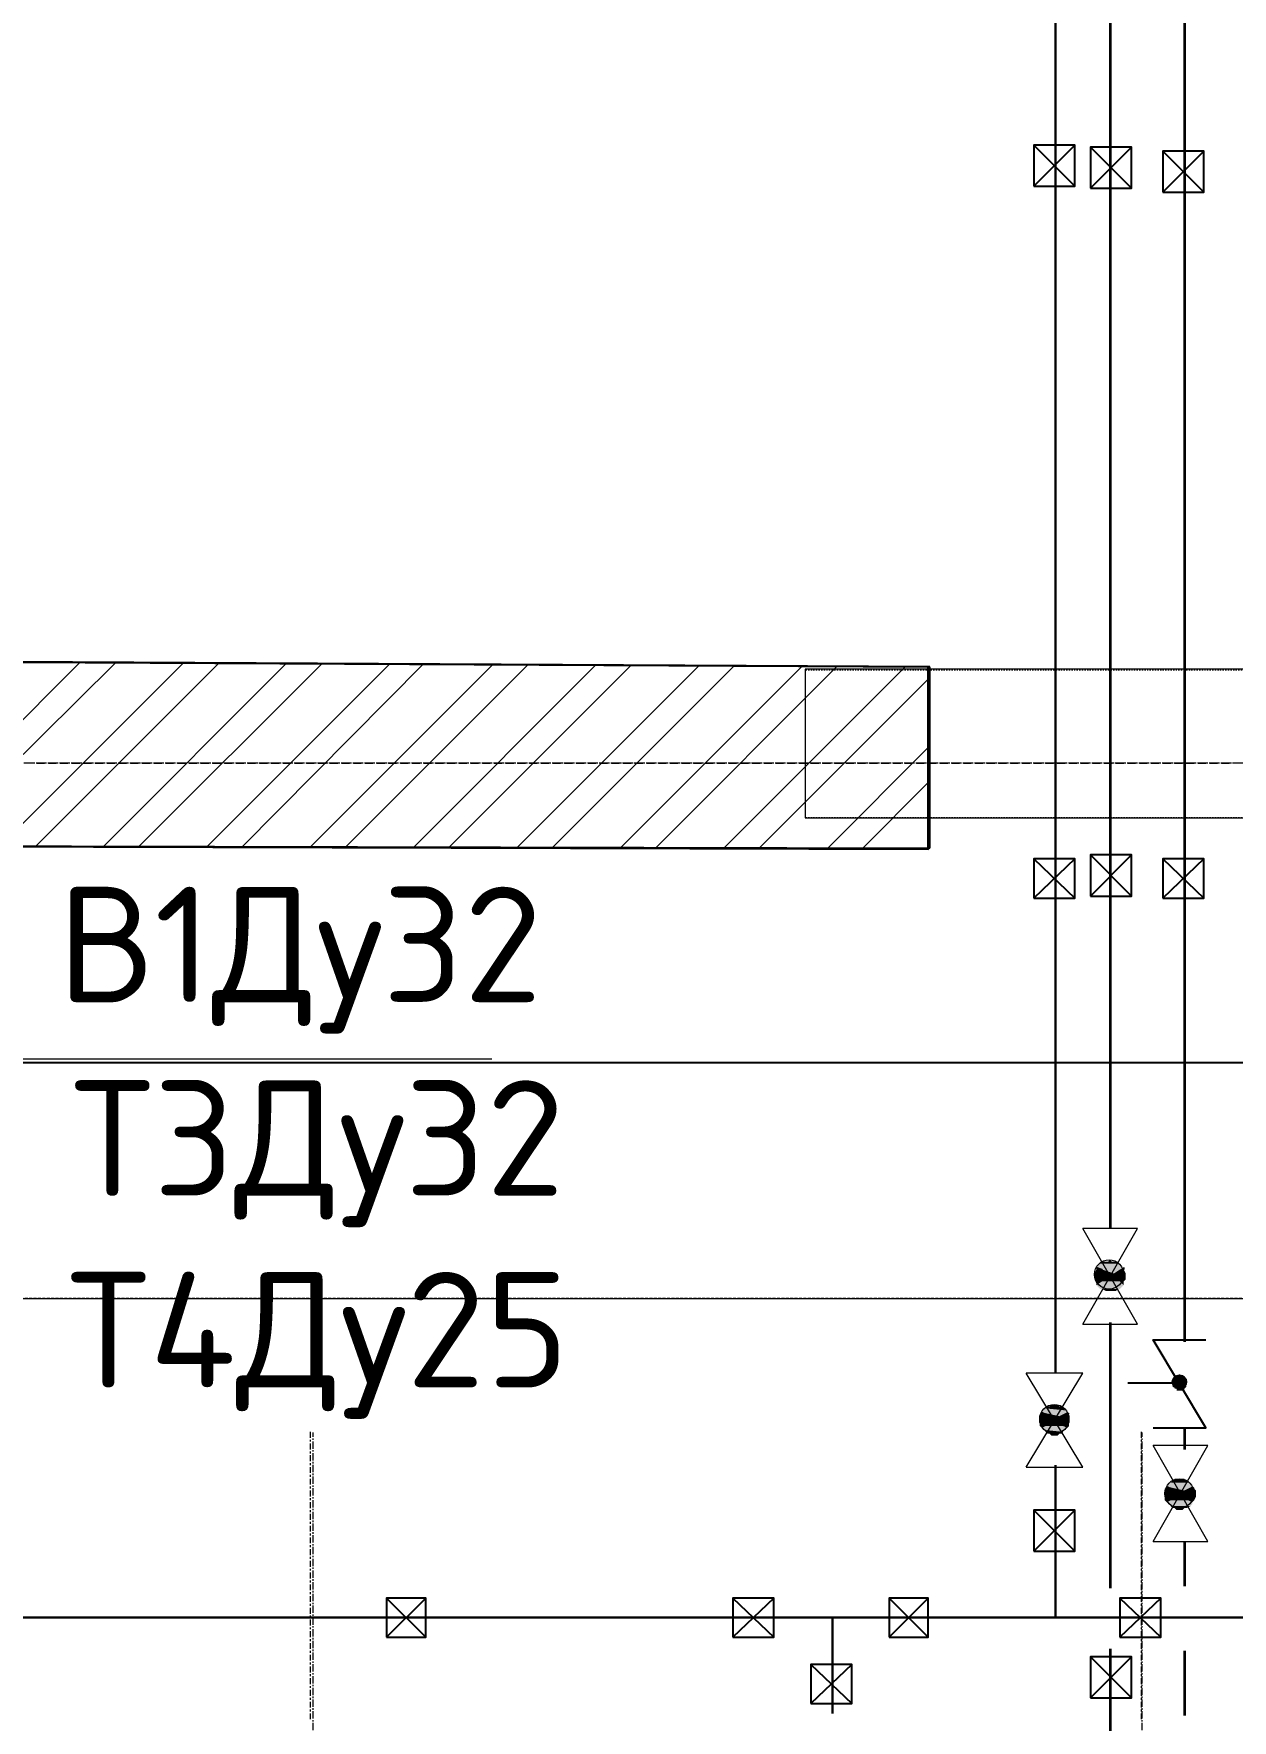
# Model space of a CAD drawing. Header units: millimetres. Extents: x -10178924 to 11692288, y -947381 to 58396.
# Drawn here: x 763759 to 766354, y -821513 to -817862 of the extents above; entities that cross this region are included whole.
import ezdxf

# ---------------------------------------------------------------- set-up
doc = ezdxf.new("R2010")
doc.units = ezdxf.units.MM
for name, pattern in [('короткая штриховая', [282.222222, 141.111111, -141.111111]), ('невидимая', [9.525, 6.35, -3.175]), ('осевая', [50.8, 31.75, -6.35, 6.35, -6.35])]:
    doc.linetypes.add(name, pattern=pattern)
for name, color, linetype, lineweight in [('PDF _0', 7, 'Continuous', 9), ('PDF _Разрезы', 7, 'Continuous', 9), ('PDF _Текст', 7, 'Continuous', 5), ('Балки.1', 7, 'Continuous', 9), ('Контур пол Подвал', 7, 'Continuous', 9), ('Размеры осевые', 153, 'Continuous', 9), ('ШТРИХОВКА', 252, 'Continuous', 15)]:
    doc.layers.add(name, color=color, linetype=linetype, lineweight=lineweight)
for name, color, linetype in [('PDF _PDF _Разрезы', 7, 'Continuous'), ('PDF _Балки.1', 7, 'Continuous'), ('PDF _В1_Арматура', 7, 'Continuous'), ('PDF _ВК_В1', 5, 'Continuous'), ('PDF _ВК_Выноски', 7, 'Continuous'), ('PDF _ВК_Т3', 1, 'Continuous'), ('PDF _ВК_Т4', 6, 'Continuous'), ('PDF _Стены внутр.1', 7, 'Continuous'), ('Стены внутр.1', 7, 'Continuous')]:
    doc.layers.add(name, color=color, linetype=linetype)
for name, color, linetype, true_color in [('PDF _Контур пол Подвал', 7, 'Continuous', 0xcd6928), ('PDF _Размеры осевые', 7, 'Continuous', 0x5d6970), ('PDF _штриховка', 7, 'Continuous', 0x95834a)]:
    doc.layers.add(name, color=color, linetype=linetype, true_color=true_color)
doc.styles.add('PDF ISOCPEUR', font='isocpeur.ttf')

# ---------------------------------------------------------------- blocks, each defined once
blk = doc.blocks.new('A$C5282721b')
at = {"layer": 'ШТРИХОВКА', "ltscale": 100, "true_color": 0x000000, "transparency": 33554687}
h = blk.add_hatch(dxfattribs=at)
h.set_pattern_fill('ANSI31', color=18, scale=50)
h.set_pattern_definition([(45, (-79853.19, 25128.16), (-112.2532, 112.2532), [])])
h.paths.add_polyline_path([(5440.998, -31868.119), (-7386.275, -31868.119), (-7386.275, -48296.478), (61378.75, -48296.478), (61378.75, -31842.839), (41035.118, -31842.839), (41035.118, -31656.036), (40796.248, -31656.036), (40796.248, -31842.839), (40629.962, -31842.839), (40629.962, -31942.839), (40605.14, -34348.621), (40629.93, -32405.355), (39128.581, -32429.908), (40629.962, -32402.839), (40629.675, -32155.326), (39132.149, -32179.816), (39135.64, -31968.17), (38886.085, -31968.17), (38879.867, -32433.975), (40623.548, -32405.459), (40553.111, -38427.181), (40243.01, -38425.516), (40241.748, -38827.97), (43340.219, -38835.027), (43340.219, -38442.147), (40953.116, -38429.329), (41029.994, -32402.839), (54378.974, -32402.839), (54378.974, -35923.465), (54778.974, -35923.465), (54778.974, -32402.839), (60818.75, -32402.839), (60818.75, -41309.464), (60472.291, -41309.464), (60472.291, -41709.464), (60818.75, -41709.464), (60818.75, -47736.478), (44025.201, -47736.478), (44013.125, -46167.929), (43613.137, -46171.008), (43625.189, -47736.478), (27189.462, -47736.478), (27189.462, -44565.139), (26789.462, -44565.139), (26789.462, -47736.478), (10401.743, -47736.478), (10394.408, -46134.647), (9994.404, -46134.678), (10001.739, -47736.478), (-6826.275, -47736.478), (-6826.275, -41729.869), (-6530.734, -41731.097), (-6529.072, -41331.1), (-6826.275, -41329.865), (-6826.275, -32428.119), (-762.705, -32428.119), (-770.891, -36004.088), (-370.903, -36005.35), (-362.703, -32428.119), (5640.998, -32428.119), (5640.998, -31868.119)])
h.paths.add_polyline_path([(3584.804, -41373.023), (3584.804, -41773.13), (9973.974, -41799.679), (9987.536, -44634.678), (10387.54, -44634.678), (10372.735, -41401.332)], flags=17)
h.paths.add_polyline_path([(2513.142, -41768.578), (2514.803, -41368.779), (-383.184, -41356.638), (-371.114, -37407.013), (-774.123, -37406.088), (-783.181, -41354.976), (-5508.242, -41335.314), (-5509.901, -41734.604)], flags=17)
at = {"layer": 'PDF _Разрезы', "color": 18, "lineweight": 9, "true_color": 0x000000, "transparency": 33554687}
blk.add_lwpolyline([(-11856.305, -39299.259), (62616.964, -39299.259)], dxfattribs=at)
at = {"layer": 'Балки.1', "color": 18, "linetype": 'короткая штриховая', "ltscale": 0.02, "true_color": 0x000000, "transparency": 33554687}
for p, q in [((43071.13, -38448.432), (54538.231, -38448.432)), ((43071.13, -38768.432), (43071.13, -38448.432)), ((43071.13, -38768.432), (54538.231, -38768.432))]:
    blk.add_line(p, q, dxfattribs=at)
at = {"layer": 'Контур пол Подвал', "color": 18, "linetype": 'невидимая', "true_color": 0x000000, "transparency": 33554687}
blk.add_line((53178.974, -39809.464), (40553.725, -39809.464), dxfattribs=at)
at = {"layer": 'Размеры осевые', "color": 251, "linetype": 'осевая', "ltscale": 0.5, "transparency": 33554687}
for p, q in [((-9750, -38650), (62308.109, -38650)), ((-9718.727, -38650), (61848.609, -38650)), ((-9718.727, -38650), (61848.609, -38650)), ((42005.07, -52200), (42005.07, -40100)), ((43800, -52200), (43800, -40100))]:
    blk.add_line(p, q, dxfattribs=at)
at = {"layer": 'Стены внутр.1', "color": 18, "linetype": 'Continuous', "true_color": 0x000000, "transparency": 33554687, "flags": 128}
for points in [[(43340.219, -38442.147), (40953.116, -38429.329)], [(43340.219, -38835.027), (43340.219, -38442.147)], [(40241.748, -38827.97), (43340.219, -38835.027)]]:
    blk.add_lwpolyline(points, dxfattribs=at)

msp = doc.modelspace()

# ---------------------------------------------------------------- linework, layer by layer
at = {"layer": 'PDF _0', "lineweight": 25}
for points in [[(765924.1, -818192.2), (766013, -818192.2), (766013, -818103.3), (765924.1, -818103.3)], [(766046.9, -818196.4), (766135.8, -818196.4), (766135.8, -818107.5), (766046.9, -818107.5)], [(766203.5, -818204.9), (766292.4, -818204.9), (766292.4, -818116), (766203.5, -818116)], [(765924.1, -819733.2), (766013, -819733.2), (766013, -819648.5), (765924.1, -819648.5)], [(766046.9, -819728.9), (766135.8, -819728.9), (766135.8, -819640), (766046.9, -819640)], [(766203.5, -819733.2), (766292.4, -819733.2), (766292.4, -819648.5), (766203.5, -819648.5)], [(765924.1, -821147.1), (766013, -821147.1), (766013, -821058.2), (765924.1, -821058.2)], [(764522.9, -821333.4), (764607.5, -821333.4), (764607.5, -821248.7), (764522.9, -821248.7)], [(765272.2, -821333.4), (765361.1, -821333.4), (765361.1, -821248.7), (765272.2, -821248.7)], [(765610.8, -821333.4), (765695.5, -821333.4), (765695.5, -821248.7), (765610.8, -821248.7)], [(766110.4, -821333.4), (766199.3, -821333.4), (766199.3, -821248.7), (766110.4, -821248.7)], [(766046.9, -821464.6), (766135.8, -821464.6), (766135.8, -821375.7), (766046.9, -821375.7)], [(765441.5, -821477.3), (765530.4, -821477.3), (765530.4, -821392.6), (765441.5, -821392.6)]]:
    msp.add_lwpolyline(points, close=True, dxfattribs=at)
for points in [[(765924.1, -818103.3), (766013, -818192.2)], [(766013, -818103.3), (765924.1, -818192.2)], [(766046.9, -818107.5), (766135.8, -818196.4)], [(766135.8, -818107.5), (766046.9, -818196.4)], [(766203.5, -818116), (766292.4, -818204.9)], [(766292.4, -818116), (766203.5, -818204.9)], [(765924.1, -819648.5), (766013, -819733.2)], [(766013, -819648.5), (765924.1, -819733.2)], [(766046.9, -819640), (766135.8, -819728.9)], [(766135.8, -819640), (766046.9, -819728.9)], [(766203.5, -819648.5), (766292.4, -819733.2)], [(766292.4, -819648.5), (766203.5, -819733.2)], [(765924.1, -821058.2), (766013, -821147.1)], [(766013, -821058.2), (765924.1, -821147.1)], [(764522.9, -821248.7), (764607.5, -821333.4)], [(764607.5, -821248.7), (764522.9, -821333.4)], [(765272.2, -821248.7), (765361.1, -821333.4)], [(765361.1, -821248.7), (765272.2, -821333.4)], [(765610.8, -821248.7), (765695.5, -821333.4)], [(765695.5, -821248.7), (765610.8, -821333.4)], [(766110.4, -821248.7), (766199.3, -821333.4)], [(766199.3, -821248.7), (766110.4, -821333.4)], [(766046.9, -821375.7), (766135.8, -821464.6)], [(766135.8, -821375.7), (766046.9, -821464.6)], [(765441.5, -821392.6), (765530.4, -821477.3)], [(765530.4, -821392.6), (765441.5, -821477.3)]]:
    msp.add_lwpolyline(points, dxfattribs=at)
at = {"layer": 'PDF _PDF _Разрезы', "lineweight": 9}
msp.add_lwpolyline([(710500.9, -820088.8), (784971.2, -820088.8)], dxfattribs=at)
at = {"layer": 'PDF _Балки.1', "lineweight": 9}
msp.add_lwpolyline([(765428.8, -819237.9), (765428.8, -819559.6), (776892.3, -819559.6), (776892.3, -819237.9)], close=True, dxfattribs=at)
at = {"layer": 'PDF _В1_Арматура', "lineweight": 0}
for points in [[(766029.9, -820656), (766148.5, -820448.6), (766029.9, -820448.6)], [(766029.9, -820656), (766148.5, -820656), (766029.9, -820448.6)], [(766072.3, -820537.5), (766059.6, -820533.3), (766072.3, -820537.5)], [(766118.8, -820537.5), (766118.8, -820533.3), (766118.8, -820537.5)], [(766097.7, -820558.7), (766089.2, -820550.2), (766097.7, -820558.7)], [(765907.2, -820965.1), (766029.9, -820761.9), (765907.2, -820761.9)], [(765907.2, -820965.1), (766029.9, -820965.1), (765907.2, -820761.9)], [(766250.1, -820770.3), (766233.1, -820770.3), (766250.1, -820770.3)], [(766254.3, -820783), (766245.8, -820783), (766254.3, -820783)], [(765949.5, -820850.8), (765941, -820846.5), (765949.5, -820850.8)], [(765979.1, -820871.9), (765970.7, -820863.5), (765979.1, -820871.9)], [(766000.3, -820850.8), (765996.1, -820846.5), (766000.3, -820850.8)], [(766182.3, -821125.9), (766300.9, -820918.5), (766182.3, -820918.5)], [(766182.3, -821125.9), (766300.9, -821125.9), (766182.3, -820918.5)], [(766220.4, -821011.6), (766212, -821007.4), (766220.4, -821011.6)], [(766271.2, -821011.6), (766267, -821007.4), (766271.2, -821011.6)], [(766250.1, -821028.6), (766241.6, -821024.3), (766250.1, -821028.6)]]:
    msp.add_lwpolyline(points, dxfattribs=at)
at = {"layer": 'PDF _В1_Арматура', "lineweight": 25}
for points in [[(766182.3, -820880.4), (766296.6, -820880.4), (766182.3, -820689.9), (766296.6, -820689.9)], [(766127.3, -820783), (766241.6, -820783)]]:
    msp.add_lwpolyline(points, dxfattribs=at)
at = {"layer": 'PDF _В1_Арматура', "lineweight": 0}
for centre in [(766087.1, -820548.1), (765968.5, -820861.3), (766239.5, -821022.2)]:
    msp.add_circle(centre, 31.7, dxfattribs=at)
at = {"layer": 'PDF _В1_Арматура', "lineweight": 25}
msp.add_circle((766239.5, -820780.9), 14.8, dxfattribs=at)
at = {"layer": 'PDF _В1_Арматура', "transparency": 33554559}
for points in [[(766059.6, -820537.5), (766080.7, -820546), (766055.3, -820546)], [(766080.7, -820546), (766055.3, -820546), (766089.2, -820550.2)], [(766055.3, -820546), (766089.2, -820550.2), (766055.3, -820550.2)], [(766063.8, -820529), (766118.8, -820533.3), (766059.6, -820533.3)], [(766059.6, -820533.3), (766072.3, -820537.5), (766059.6, -820537.5)], [(766118.8, -820533.3), (766059.6, -820533.3), (766097.7, -820546)], [(766059.6, -820533.3), (766097.7, -820546), (766080.7, -820546)], [(766072.3, -820537.5), (766059.6, -820537.5), (766080.7, -820546)], [(766068, -820524.8), (766114.6, -820529), (766063.8, -820529)], [(766114.6, -820529), (766063.8, -820529), (766118.8, -820533.3)], [(766072.3, -820520.6), (766110.4, -820524.8), (766068, -820524.8)], [(766110.4, -820524.8), (766068, -820524.8), (766114.6, -820529)], [(766080.7, -820520.6), (766106.1, -820520.6), (766072.3, -820520.6)], [(766106.1, -820520.6), (766072.3, -820520.6), (766110.4, -820524.8)], [(766085, -820520.6), (766101.9, -820520.6), (766080.7, -820520.6)], [(766101.9, -820520.6), (766080.7, -820520.6), (766106.1, -820520.6)], [(766089.2, -820550.2), (766089.2, -820550.2), (766080.7, -820546)], [(766089.2, -820550.2), (766080.7, -820546), (766097.7, -820546)], [(766089.2, -820516.3), (766093.4, -820520.6), (766085, -820520.6)], [(766093.4, -820520.6), (766085, -820520.6), (766101.9, -820520.6)], [(766097.7, -820546), (766123.1, -820550.2), (766089.2, -820550.2)], [(766110.4, -820537.5), (766123.1, -820546), (766097.7, -820546)], [(766123.1, -820546), (766097.7, -820546), (766123.1, -820550.2)], [(766118.8, -820533.3), (766118.8, -820537.5), (766110.4, -820537.5)], [(766118.8, -820537.5), (766110.4, -820537.5), (766123.1, -820546)], [(766089.2, -820550.2), (766055.3, -820550.2), (766080.7, -820558.7)], [(766055.3, -820550.2), (766080.7, -820558.7), (766055.3, -820558.7)], [(766080.7, -820558.7), (766055.3, -820558.7), (766072.3, -820562.9)], [(766055.3, -820558.7), (766072.3, -820562.9), (766059.6, -820562.9)], [(766072.3, -820562.9), (766059.6, -820562.9), (766059.6, -820571.4)], [(766072.3, -820562.9), (766118.8, -820571.4), (766059.6, -820571.4)], [(766118.8, -820571.4), (766059.6, -820571.4), (766114.6, -820575.6)], [(766059.6, -820571.4), (766114.6, -820575.6), (766063.8, -820575.6)], [(766114.6, -820575.6), (766063.8, -820575.6), (766110.4, -820579.8)], [(766063.8, -820575.6), (766110.4, -820579.8), (766068, -820579.8)], [(766110.4, -820579.8), (766068, -820579.8), (766106.1, -820579.8)], [(766068, -820579.8), (766106.1, -820579.8), (766072.3, -820579.8)], [(766080.7, -820558.7), (766110.4, -820562.9), (766072.3, -820562.9)], [(766110.4, -820562.9), (766072.3, -820562.9), (766118.8, -820571.4)], [(766106.1, -820579.8), (766072.3, -820579.8), (766101.9, -820584.1)], [(766072.3, -820579.8), (766101.9, -820584.1), (766080.7, -820584.1)], [(766089.2, -820550.2), (766097.7, -820558.7), (766080.7, -820558.7)], [(766097.7, -820558.7), (766080.7, -820558.7), (766110.4, -820562.9)], [(766123.1, -820550.2), (766089.2, -820550.2), (766123.1, -820558.7)], [(766089.2, -820550.2), (766123.1, -820558.7), (766097.7, -820558.7)], [(766123.1, -820558.7), (766097.7, -820558.7), (766118.8, -820562.9)], [(766097.7, -820558.7), (766118.8, -820562.9), (766110.4, -820562.9)], [(766110.4, -820562.9), (766118.8, -820562.9), (766118.8, -820571.4)], [(766101.9, -820584.1), (766080.7, -820584.1), (766093.4, -820584.1)], [(766080.7, -820584.1), (766093.4, -820584.1), (766085, -820584.1)], [(766093.4, -820584.1), (766085, -820584.1), (766089.2, -820584.1)], [(766228.9, -820774.6), (766233.1, -820778.8), (766224.7, -820778.8)], [(766233.1, -820778.8), (766224.7, -820778.8), (766237.4, -820783)], [(766224.7, -820778.8), (766237.4, -820783), (766224.7, -820783)], [(766241.6, -820783), (766241.6, -820783), (766224.7, -820783)], [(766241.6, -820783), (766224.7, -820783), (766237.4, -820783)], [(766241.6, -820783), (766224.7, -820783), (766237.4, -820787.3)], [(766224.7, -820783), (766237.4, -820787.3), (766224.7, -820787.3)], [(766237.4, -820787.3), (766224.7, -820787.3), (766233.1, -820791.5)], [(766224.7, -820787.3), (766233.1, -820791.5), (766224.7, -820791.5)], [(766228.9, -820791.5), (766228.9, -820791.5), (766224.7, -820791.5)], [(766228.9, -820791.5), (766224.7, -820791.5), (766233.1, -820791.5)], [(766233.1, -820770.3), (766250.1, -820774.6), (766228.9, -820774.6)], [(766254.3, -820774.6), (766254.3, -820774.6), (766228.9, -820774.6)], [(766254.3, -820774.6), (766228.9, -820774.6), (766250.1, -820774.6)], [(766254.3, -820774.6), (766228.9, -820774.6), (766250.1, -820778.8)], [(766228.9, -820774.6), (766250.1, -820778.8), (766233.1, -820778.8)], [(766237.4, -820787.3), (766254.3, -820791.5), (766228.9, -820791.5)], [(766254.3, -820791.5), (766228.9, -820791.5), (766250.1, -820795.7)], [(766228.9, -820791.5), (766250.1, -820795.7), (766228.9, -820795.7)], [(766250.1, -820795.7), (766228.9, -820795.7), (766233.1, -820795.7)], [(766228.9, -820795.7), (766250.1, -820795.7), (766250.1, -820795.7)], [(766237.4, -820770.3), (766250.1, -820770.3), (766233.1, -820770.3)], [(766233.1, -820770.3), (766250.1, -820770.3), (766250.1, -820770.3)], [(766250.1, -820770.3), (766233.1, -820770.3), (766250.1, -820774.6)], [(766250.1, -820778.8), (766233.1, -820778.8), (766245.8, -820783)], [(766233.1, -820778.8), (766245.8, -820783), (766237.4, -820783)], [(766250.1, -820795.7), (766233.1, -820795.7), (766250.1, -820800)], [(766233.1, -820795.7), (766250.1, -820800), (766233.1, -820800)], [(766250.1, -820800), (766233.1, -820800), (766245.8, -820800)], [(766233.1, -820800), (766245.8, -820800), (766237.4, -820800)], [(766241.6, -820770.3), (766237.4, -820770.3), (766237.4, -820770.3)], [(766245.8, -820770.3), (766245.8, -820770.3), (766237.4, -820770.3)], [(766245.8, -820770.3), (766237.4, -820770.3), (766241.6, -820770.3)], [(766245.8, -820770.3), (766237.4, -820770.3), (766250.1, -820770.3)], [(766237.4, -820783), (766245.8, -820783), (766241.6, -820783)], [(766241.6, -820783), (766245.8, -820787.3), (766237.4, -820787.3)], [(766245.8, -820787.3), (766237.4, -820787.3), (766254.3, -820791.5)], [(766237.4, -820800), (766241.6, -820800), (766241.6, -820800)], [(766241.6, -820800), (766241.6, -820800), (766237.4, -820800)], [(766241.6, -820800), (766237.4, -820800), (766245.8, -820800)], [(766245.8, -820783), (766254.3, -820783), (766241.6, -820783)], [(766254.3, -820783), (766241.6, -820783), (766254.3, -820787.3)], [(766241.6, -820783), (766254.3, -820787.3), (766245.8, -820787.3)], [(766250.1, -820778.8), (766254.3, -820783), (766245.8, -820783)], [(766254.3, -820787.3), (766245.8, -820787.3), (766254.3, -820791.5)], [(766245.8, -820787.3), (766254.3, -820791.5), (766250.1, -820791.5)], [(766254.3, -820774.6), (766254.3, -820778.8), (766250.1, -820778.8)], [(766254.3, -820778.8), (766250.1, -820778.8), (766254.3, -820783)], [(766250.1, -820791.5), (766254.3, -820791.5), (766254.3, -820791.5)], [(766254.3, -820791.5), (766254.3, -820791.5), (766250.1, -820791.5)], [(765949.5, -820838.1), (765991.8, -820842.3), (765945.3, -820842.3)], [(765953.7, -820833.8), (765987.6, -820838.1), (765949.5, -820838.1)], [(765987.6, -820838.1), (765949.5, -820838.1), (765991.8, -820842.3)], [(765958, -820833.8), (765983.4, -820833.8), (765953.7, -820833.8)], [(765983.4, -820833.8), (765953.7, -820833.8), (765987.6, -820838.1)], [(765962.2, -820829.6), (765979.1, -820833.8), (765958, -820833.8)], [(765979.1, -820833.8), (765958, -820833.8), (765983.4, -820833.8)], [(765970.7, -820829.6), (765974.9, -820829.6), (765962.2, -820829.6)], [(765974.9, -820829.6), (765962.2, -820829.6), (765979.1, -820833.8)], [(765941, -820846.5), (765949.5, -820850.8), (765936.8, -820850.8)], [(765949.5, -820850.8), (765936.8, -820850.8), (765958, -820855)], [(765936.8, -820850.8), (765958, -820855), (765936.8, -820855)], [(765958, -820855), (765936.8, -820855), (765970.7, -820863.5)], [(765936.8, -820855), (765970.7, -820863.5), (765936.8, -820863.5)], [(765970.7, -820863.5), (765936.8, -820863.5), (765958, -820871.9)], [(765936.8, -820863.5), (765958, -820871.9), (765936.8, -820871.9)], [(765958, -820871.9), (765936.8, -820871.9), (765949.5, -820876.2)], [(765936.8, -820871.9), (765949.5, -820876.2), (765936.8, -820876.2)], [(765945.3, -820842.3), (765996.1, -820846.5), (765941, -820846.5)], [(765996.1, -820846.5), (765941, -820846.5), (765979.1, -820855)], [(765941, -820846.5), (765979.1, -820855), (765958, -820855)], [(765991.8, -820842.3), (765945.3, -820842.3), (765996.1, -820846.5)], [(765958, -820871.9), (765987.6, -820876.2), (765949.5, -820876.2)], [(765970.7, -820863.5), (765970.7, -820863.5), (765958, -820855)], [(765970.7, -820863.5), (765958, -820855), (765979.1, -820855)], [(765970.7, -820863.5), (765979.1, -820871.9), (765958, -820871.9)], [(765979.1, -820871.9), (765958, -820871.9), (765987.6, -820876.2)], [(765979.1, -820855), (766000.3, -820863.5), (765970.7, -820863.5)], [(766000.3, -820863.5), (765970.7, -820863.5), (766000.3, -820871.9)], [(765970.7, -820863.5), (766000.3, -820871.9), (765979.1, -820871.9)], [(765987.6, -820850.8), (766000.3, -820855), (765979.1, -820855)], [(766000.3, -820855), (765979.1, -820855), (766000.3, -820863.5)], [(766000.3, -820871.9), (765979.1, -820871.9), (766000.3, -820876.2)], [(765979.1, -820871.9), (766000.3, -820876.2), (765987.6, -820876.2)], [(765996.1, -820846.5), (766000.3, -820850.8), (765987.6, -820850.8)], [(766000.3, -820850.8), (765987.6, -820850.8), (766000.3, -820855)], [(765949.5, -820876.2), (765936.8, -820876.2), (765941, -820880.4)], [(765949.5, -820876.2), (765996.1, -820880.4), (765941, -820880.4)], [(765996.1, -820880.4), (765941, -820880.4), (765991.8, -820884.6)], [(765941, -820880.4), (765991.8, -820884.6), (765945.3, -820884.6)], [(765991.8, -820884.6), (765945.3, -820884.6), (765987.6, -820888.9)], [(765945.3, -820884.6), (765987.6, -820888.9), (765949.5, -820888.9)], [(765987.6, -820876.2), (765949.5, -820876.2), (765996.1, -820880.4)], [(765987.6, -820888.9), (765949.5, -820888.9), (765983.4, -820893.1)], [(765949.5, -820888.9), (765983.4, -820893.1), (765953.7, -820893.1)], [(765983.4, -820893.1), (765953.7, -820893.1), (765979.1, -820893.1)], [(765953.7, -820893.1), (765979.1, -820893.1), (765958, -820893.1)], [(765979.1, -820893.1), (765958, -820893.1), (765974.9, -820897.3)], [(765958, -820893.1), (765974.9, -820897.3), (765962.2, -820897.3)], [(765974.9, -820897.3), (765962.2, -820897.3), (765970.7, -820897.3)], [(765987.6, -820876.2), (766000.3, -820876.2), (765996.1, -820880.4)], [(766212, -821007.4), (766220.4, -821011.6), (766207.7, -821011.6)], [(766220.4, -821011.6), (766207.7, -821011.6), (766228.9, -821015.9)], [(766207.7, -821011.6), (766228.9, -821015.9), (766207.7, -821015.9)], [(766228.9, -821015.9), (766207.7, -821015.9), (766241.6, -821024.3)], [(766207.7, -821015.9), (766241.6, -821024.3), (766207.7, -821024.3)], [(766216.2, -821003.2), (766267, -821007.4), (766212, -821007.4)], [(766267, -821007.4), (766212, -821007.4), (766250.1, -821015.9)], [(766212, -821007.4), (766250.1, -821015.9), (766228.9, -821015.9)], [(766220.4, -820998.9), (766267, -821003.2), (766216.2, -821003.2)], [(766267, -821003.2), (766216.2, -821003.2), (766267, -821007.4)], [(766224.7, -820994.7), (766262.8, -820998.9), (766220.4, -820998.9)], [(766262.8, -820998.9), (766220.4, -820998.9), (766267, -821003.2)], [(766228.9, -820990.5), (766254.3, -820994.7), (766224.7, -820994.7)], [(766254.3, -820994.7), (766224.7, -820994.7), (766262.8, -820998.9)], [(766233.1, -820990.5), (766250.1, -820990.5), (766228.9, -820990.5)], [(766250.1, -820990.5), (766228.9, -820990.5), (766254.3, -820994.7)], [(766241.6, -821024.3), (766241.6, -821024.3), (766228.9, -821015.9)], [(766241.6, -821024.3), (766228.9, -821015.9), (766250.1, -821015.9)], [(766241.6, -820990.5), (766245.8, -820990.5), (766233.1, -820990.5)], [(766245.8, -820990.5), (766233.1, -820990.5), (766250.1, -820990.5)], [(766250.1, -821015.9), (766275.5, -821024.3), (766241.6, -821024.3)], [(766258.5, -821011.6), (766275.5, -821015.9), (766250.1, -821015.9)], [(766275.5, -821015.9), (766250.1, -821015.9), (766275.5, -821024.3)], [(766267, -821007.4), (766271.2, -821011.6), (766258.5, -821011.6)], [(766271.2, -821011.6), (766258.5, -821011.6), (766275.5, -821015.9)], [(766241.6, -821024.3), (766207.7, -821024.3), (766228.9, -821028.6)], [(766207.7, -821024.3), (766228.9, -821028.6), (766207.7, -821028.6)], [(766228.9, -821028.6), (766207.7, -821028.6), (766220.4, -821037)], [(766207.7, -821028.6), (766220.4, -821037), (766207.7, -821037)], [(766220.4, -821037), (766207.7, -821037), (766212, -821041.3)], [(766220.4, -821037), (766267, -821041.3), (766212, -821041.3)], [(766267, -821041.3), (766212, -821041.3), (766267, -821045.5)], [(766212, -821041.3), (766267, -821045.5), (766216.2, -821045.5)], [(766267, -821045.5), (766216.2, -821045.5), (766262.8, -821049.7)], [(766216.2, -821045.5), (766262.8, -821049.7), (766220.4, -821049.7)], [(766228.9, -821028.6), (766258.5, -821037), (766220.4, -821037)], [(766258.5, -821037), (766220.4, -821037), (766267, -821041.3)], [(766262.8, -821049.7), (766220.4, -821049.7), (766254.3, -821054)], [(766220.4, -821049.7), (766254.3, -821054), (766224.7, -821054)], [(766254.3, -821054), (766224.7, -821054), (766250.1, -821054)], [(766224.7, -821054), (766250.1, -821054), (766228.9, -821054)], [(766241.6, -821024.3), (766250.1, -821028.6), (766228.9, -821028.6)], [(766250.1, -821028.6), (766228.9, -821028.6), (766258.5, -821037)], [(766250.1, -821054), (766228.9, -821054), (766245.8, -821058.2)], [(766228.9, -821054), (766245.8, -821058.2), (766233.1, -821058.2)], [(766275.5, -821024.3), (766241.6, -821024.3), (766275.5, -821028.6)], [(766241.6, -821024.3), (766275.5, -821028.6), (766250.1, -821028.6)], [(766275.5, -821028.6), (766250.1, -821028.6), (766271.2, -821037)], [(766250.1, -821028.6), (766271.2, -821037), (766258.5, -821037)], [(766258.5, -821037), (766271.2, -821037), (766267, -821041.3)], [(766245.8, -821058.2), (766233.1, -821058.2), (766241.6, -821058.2)]]:
    msp.add_solid(points, dxfattribs=at)
at = {"layer": 'PDF _ВК_В1', "lineweight": 30}
for points in [[(765970.7, -817256.6), (765970.7, -820761.7)], [(765970.7, -820960.8), (765970.7, -821291)], [(777942.6, -821308), (777942.6, -821291), (747493.3, -821291), (723334.4, -821291)], [(765488.1, -821498.5), (765488.1, -821291)]]:
    msp.add_lwpolyline(points, dxfattribs=at)
at = {"layer": 'PDF _ВК_Выноски', "lineweight": 13}
msp.add_lwpolyline([(763041.5, -821291), (763730.1, -820081.4), (763831.7, -820081.4), (764750.3, -820081.4)], dxfattribs=at)
at = {"layer": 'PDF _ВК_Т3', "lineweight": 35}
for points in [[(765619.3, -817193.1), (766089.2, -817188.9), (766089.2, -820448.5)], [(766089.2, -820651.8), (766089.2, -821227.5)], [(766089.2, -820656), (766089.2, -821210.6)], [(766089.2, -821358.8), (766089.2, -821583.1)]]:
    msp.add_lwpolyline(points, dxfattribs=at)
at = {"layer": 'PDF _ВК_Т4', "lineweight": 35}
for points in [[(765691.3, -817138.1), (766250.1, -817138.1), (766250.1, -820694)], [(766250.1, -820880.4), (766250.1, -820927)], [(766250.1, -821125.9), (766250.1, -821223.3)], [(766250.1, -821363), (766250.1, -821502.7)]]:
    msp.add_lwpolyline(points, dxfattribs=at)
at = {"layer": 'PDF _Контур пол Подвал', "lineweight": 9}
msp.add_lwpolyline([(776736.1, -816702.1), (775533.9, -816702.1), (775533.9, -820600.8), (762910.5, -820600.8)], dxfattribs=at)
at = {"layer": 'PDF _Размеры осевые', "lineweight": 9}
for points in [[(763760.8, -819441.1), (763760.8, -819441.1)], [(763765.1, -819441.1), (763782, -819441.1)], [(763786.2, -819441.1), (763786.2, -819441.1)], [(763790.5, -819441.1), (763807.4, -819441.1)], [(763811.6, -819441.1), (763811.6, -819441.1)], [(763815.9, -819441.1), (763832.8, -819441.1)], [(763837, -819441.1), (763837, -819441.1)], [(763841.3, -819441.1), (763858.2, -819441.1)], [(763862.4, -819441.1), (763862.4, -819441.1)], [(763866.7, -819441.1), (763883.6, -819441.1)], [(763887.8, -819441.1), (763887.8, -819441.1)], [(763892.1, -819441.1), (763909, -819441.1)], [(763913.2, -819441.1), (763913.2, -819441.1)], [(763917.5, -819441.1), (763934.4, -819441.1)], [(763938.6, -819441.1), (763938.6, -819441.1)], [(763942.9, -819441.1), (763959.8, -819441.1)], [(763964, -819441.1), (763964, -819441.1)], [(763968.3, -819441.1), (763985.2, -819441.1)], [(763989.4, -819441.1), (763989.4, -819441.1)], [(763993.7, -819441.1), (764010.6, -819441.1)], [(764014.8, -819441.1), (764014.8, -819441.1)], [(764019.1, -819441.1), (764036, -819441.1)], [(764040.2, -819441.1), (764040.2, -819441.1)], [(764044.5, -819441.1), (764061.4, -819441.1)], [(764065.6, -819441.1), (764065.6, -819441.1)], [(764069.9, -819441.1), (764086.8, -819441.1)], [(764091, -819441.1), (764091, -819441.1)], [(764095.3, -819441.1), (764112.2, -819441.1)], [(764116.4, -819441.1), (764116.4, -819441.1)], [(764120.7, -819441.1), (764137.6, -819441.1)], [(764141.8, -819441.1), (764141.8, -819441.1)], [(764146.1, -819441.1), (764163, -819441.1)], [(764167.2, -819441.1), (764167.2, -819441.1)], [(764171.5, -819441.1), (764188.4, -819441.1)], [(764192.6, -819441.1), (764192.6, -819441.1)], [(764196.9, -819441.1), (764213.8, -819441.1)], [(764218, -819441.1), (764218, -819441.1)], [(764222.3, -819441.1), (764239.2, -819441.1)], [(764243.4, -819441.1), (764243.4, -819441.1)], [(764247.7, -819441.1), (764264.6, -819441.1)], [(764268.9, -819441.1), (764268.9, -819441.1)], [(764273.1, -819441.1), (764290, -819441.1)], [(764294.2, -819441.1), (764294.2, -819441.1)], [(764298.5, -819441.1), (764315.4, -819441.1)], [(764319.6, -819441.1), (764319.6, -819441.1)], [(764323.9, -819441.1), (764340.8, -819441.1)], [(764345, -819441.1), (764345, -819441.1)], [(764349.3, -819441.1), (764366.2, -819441.1)], [(764370.4, -819441.1), (764370.4, -819441.1)], [(764374.7, -819441.1), (764391.6, -819441.1)], [(764395.9, -819441.1), (764395.9, -819441.1)], [(764400.1, -819441.1), (764417, -819441.1)], [(764421.2, -819441.1), (764421.2, -819441.1)], [(764425.5, -819441.1), (764442.4, -819441.1)], [(764446.6, -819441.1), (764446.6, -819441.1)], [(764450.9, -819441.1), (764467.8, -819441.1)], [(764472, -819441.1), (764472, -819441.1)], [(764476.3, -819441.1), (764493.2, -819441.1)], [(764497.5, -819441.1), (764497.5, -819441.1)], [(764501.7, -819441.1), (764518.6, -819441.1)], [(764522.9, -819441.1), (764522.9, -819441.1)], [(764527.1, -819441.1), (764544, -819441.1)], [(764548.2, -819441.1), (764548.2, -819441.1)], [(764552.5, -819441.1), (764569.4, -819441.1)], [(764573.6, -819441.1), (764573.6, -819441.1)], [(764577.9, -819441.1), (764594.8, -819441.1)], [(764599, -819441.1), (764599, -819441.1)], [(764603.3, -819441.1), (764620.2, -819441.1)], [(764624.5, -819441.1), (764624.5, -819441.1)], [(764628.7, -819441.1), (764645.6, -819441.1)], [(764649.9, -819441.1), (764649.9, -819441.1)], [(764654.1, -819441.1), (764671, -819441.1)], [(764675.2, -819441.1), (764675.2, -819441.1)], [(764679.5, -819441.1), (764696.4, -819441.1)], [(764700.7, -819441.1), (764700.7, -819441.1)], [(764704.9, -819441.1), (764721.8, -819441.1)], [(764726.1, -819441.1), (764726.1, -819441.1)], [(764730.3, -819441.1), (764747.2, -819441.1)], [(764751.5, -819441.1), (764751.5, -819441.1)], [(764755.7, -819441.1), (764772.6, -819441.1)], [(764776.9, -819441.1), (764776.9, -819441.1)], [(764781.1, -819441.1), (764798, -819441.1)], [(764802.2, -819441.1), (764802.2, -819441.1)], [(764806.5, -819441.1), (764823.4, -819441.1)], [(764827.7, -819441.1), (764827.7, -819441.1)], [(764831.9, -819441.1), (764848.8, -819441.1)], [(764853.1, -819441.1), (764853.1, -819441.1)], [(764857.3, -819441.1), (764874.2, -819441.1)], [(764878.5, -819441.1), (764878.5, -819441.1)], [(764882.7, -819441.1), (764899.6, -819441.1)], [(764903.9, -819441.1), (764903.9, -819441.1)], [(764908.1, -819441.1), (764925, -819441.1)], [(764929.3, -819441.1), (764929.3, -819441.1)], [(764933.5, -819441.1), (764950.4, -819441.1)], [(764954.7, -819441.1), (764954.7, -819441.1)], [(764958.9, -819441.1), (764975.8, -819441.1)], [(764980.1, -819441.1), (764980.1, -819441.1)], [(764984.3, -819441.1), (765001.2, -819441.1)], [(765005.5, -819441.1), (765005.5, -819441.1)], [(765009.7, -819441.1), (765026.6, -819441.1)], [(765030.9, -819441.1), (765030.9, -819441.1)], [(765035.1, -819441.1), (765052, -819441.1)], [(765056.3, -819441.1), (765056.3, -819441.1)], [(765060.5, -819441.1), (765077.4, -819441.1)], [(765081.7, -819441.1), (765081.7, -819441.1)], [(765085.9, -819441.1), (765102.8, -819441.1)], [(765107.1, -819441.1), (765107.1, -819441.1)], [(765111.3, -819441.1), (765128.2, -819441.1)], [(765132.5, -819441.1), (765132.5, -819441.1)], [(765136.7, -819441.1), (765153.6, -819441.1)], [(765157.9, -819441.1), (765157.9, -819441.1)], [(765162.1, -819441.1), (765179, -819441.1)], [(765183.3, -819441.1), (765183.3, -819441.1)], [(765187.5, -819441.1), (765204.4, -819441.1)], [(765208.7, -819441.1), (765208.7, -819441.1)], [(765212.9, -819441.1), (765229.8, -819441.1)], [(765234.1, -819441.1), (765234.1, -819441.1)], [(765238.3, -819441.1), (765255.2, -819441.1)], [(765259.5, -819441.1), (765259.5, -819441.1)], [(765263.7, -819441.1), (765280.6, -819441.1)], [(765284.9, -819441.1), (765284.9, -819441.1)], [(765289.1, -819441.1), (765306, -819441.1)], [(765310.3, -819441.1), (765310.3, -819441.1)], [(765314.5, -819441.1), (765331.4, -819441.1)], [(765335.7, -819441.1), (765335.7, -819441.1)], [(765339.9, -819441.1), (765356.8, -819441.1)], [(765361.1, -819441.1), (765361.1, -819441.1)], [(765365.3, -819441.1), (765382.2, -819441.1)], [(765386.5, -819441.1), (765386.5, -819441.1)], [(765390.7, -819441.1), (765407.6, -819441.1)], [(765411.9, -819441.1), (765411.9, -819441.1)], [(765416.1, -819441.1), (765433, -819441.1)], [(765437.3, -819441.1), (765437.3, -819441.1)], [(765441.5, -819441.1), (765458.4, -819441.1)], [(765462.7, -819441.1), (765462.7, -819441.1)], [(765466.9, -819441.1), (765483.8, -819441.1)], [(765488.1, -819441.1), (765488.1, -819441.1)], [(765492.3, -819441.1), (765509.2, -819441.1)], [(765513.5, -819441.1), (765513.5, -819441.1)], [(765517.7, -819441.1), (765534.6, -819441.1)], [(765538.9, -819441.1), (765538.9, -819441.1)], [(765543.1, -819441.1), (765560, -819441.1)], [(765564.3, -819441.1), (765564.3, -819441.1)], [(765568.5, -819441.1), (765585.4, -819441.1)], [(765589.7, -819441.1), (765589.7, -819441.1)], [(765593.9, -819441.1), (765610.8, -819441.1)], [(765615.1, -819441.1), (765615.1, -819441.1)], [(765619.3, -819441.1), (765636.2, -819441.1)], [(765640.5, -819441.1), (765640.5, -819441.1)], [(765644.7, -819441.1), (765661.6, -819441.1)], [(765665.9, -819441.1), (765665.9, -819441.1)], [(765670.1, -819441.1), (765687, -819441.1)], [(765691.3, -819441.1), (765691.3, -819441.1)], [(765695.5, -819441.1), (765712.4, -819441.1)], [(765716.7, -819441.1), (765716.7, -819441.1)], [(765720.9, -819441.1), (765737.8, -819441.1)], [(765742.1, -819441.1), (765742.1, -819441.1)], [(765746.3, -819441.1), (765763.2, -819441.1)], [(765767.5, -819441.1), (765767.5, -819441.1)], [(765771.7, -819441.1), (765788.6, -819441.1)], [(765792.9, -819441.1), (765792.9, -819441.1)], [(765797.1, -819441.1), (765814, -819441.1)], [(765818.3, -819441.1), (765818.3, -819441.1)], [(765822.5, -819441.1), (765839.4, -819441.1)], [(765843.7, -819441.1), (765843.7, -819441.1)], [(765847.9, -819441.1), (765864.8, -819441.1)], [(765869.1, -819441.1), (765869.1, -819441.1)], [(765873.3, -819441.1), (765890.2, -819441.1)], [(765894.5, -819441.1), (765894.5, -819441.1)], [(765898.7, -819441.1), (765915.6, -819441.1)], [(765919.9, -819441.1), (765919.9, -819441.1)], [(765924.1, -819441.1), (765941, -819441.1)], [(765945.3, -819441.1), (765945.3, -819441.1)], [(765949.5, -819441.1), (765966.4, -819441.1)], [(765970.7, -819441.1), (765970.7, -819441.1)], [(765974.9, -819441.1), (765991.8, -819441.1)], [(765996.1, -819441.1), (765996.1, -819441.1)], [(766000.3, -819441.1), (766017.2, -819441.1)], [(766021.5, -819441.1), (766021.5, -819441.1)], [(766025.7, -819441.1), (766042.6, -819441.1)], [(766046.9, -819441.1), (766046.9, -819441.1)], [(766051.1, -819441.1), (766068, -819441.1)], [(766072.3, -819441.1), (766072.3, -819441.1)], [(766076.5, -819441.1), (766093.4, -819441.1)], [(766097.7, -819441.1), (766097.7, -819441.1)], [(766101.9, -819441.1), (766118.8, -819441.1)], [(766123.1, -819441.1), (766123.1, -819441.1)], [(766127.3, -819441.1), (766144.2, -819441.1)], [(766148.5, -819441.1), (766148.5, -819441.1)], [(766152.7, -819441.1), (766169.6, -819441.1)], [(766173.9, -819441.1), (766173.9, -819441.1)], [(766178.1, -819441.1), (766195, -819441.1)], [(766199.3, -819441.1), (766199.3, -819441.1)], [(766203.5, -819441.1), (766220.4, -819441.1)], [(766224.7, -819441.1), (766224.7, -819441.1)], [(766228.9, -819441.1), (766245.8, -819441.1)], [(766250.1, -819441.1), (766250.1, -819441.1)], [(766254.3, -819441.1), (766271.2, -819441.1)], [(766275.5, -819441.1), (766275.5, -819441.1)], [(766279.7, -819441.1), (766296.6, -819441.1)], [(766300.9, -819441.1), (766300.9, -819441.1)], [(766305.1, -819441.1), (766322, -819441.1)], [(766326.3, -819441.1), (766326.3, -819441.1)], [(766330.5, -819441.1), (766347.4, -819441.1)], [(766351.7, -819441.1), (766351.7, -819441.1)], [(764357.7, -820901.6), (764357.7, -820888.9)], [(764357.7, -820910), (764357.7, -820905.8)], [(766156.9, -820901.6), (766156.9, -820888.9)], [(766156.9, -820910), (766156.9, -820905.8)], [(764357.7, -820927), (764357.7, -820914.3)], [(764357.7, -820935.4), (764357.7, -820931.2)], [(764357.7, -820952.4), (764357.7, -820939.7)], [(766156.9, -820927), (766156.9, -820914.3)], [(766156.9, -820935.4), (766156.9, -820931.2)], [(766156.9, -820952.4), (766156.9, -820939.7)], [(764357.7, -820960.8), (764357.7, -820956.6)], [(764357.7, -820977.8), (764357.7, -820965.1)], [(764357.7, -820986.2), (764357.7, -820982)], [(766156.9, -820960.8), (766156.9, -820956.6)], [(766156.9, -820977.8), (766156.9, -820965.1)], [(766156.9, -820986.2), (766156.9, -820982)], [(764357.7, -821003.2), (764357.7, -820990.5)], [(764357.7, -821011.6), (764357.7, -821007.4)], [(764357.7, -821028.6), (764357.7, -821015.9)], [(766156.9, -821003.2), (766156.9, -820990.5)], [(766156.9, -821011.6), (766156.9, -821007.4)], [(766156.9, -821028.6), (766156.9, -821015.9)], [(764357.7, -821037), (764357.7, -821032.8)], [(764357.7, -821054), (764357.7, -821041.3)], [(766156.9, -821037), (766156.9, -821032.8)], [(766156.9, -821054), (766156.9, -821041.3)], [(764357.7, -821062.4), (764357.7, -821058.2)], [(764357.7, -821079.4), (764357.7, -821066.7)], [(764357.7, -821087.8), (764357.7, -821083.6)], [(764357.7, -821104.8), (764357.7, -821092.1)], [(766156.9, -821062.4), (766156.9, -821058.2)], [(766156.9, -821079.4), (766156.9, -821066.7)], [(766156.9, -821087.8), (766156.9, -821083.6)], [(766156.9, -821104.8), (766156.9, -821092.1)], [(764357.7, -821113.2), (764357.7, -821109)], [(764357.7, -821130.2), (764357.7, -821117.5)], [(766156.9, -821113.2), (766156.9, -821109)], [(766156.9, -821130.2), (766156.9, -821117.5)], [(764357.7, -821138.6), (764357.7, -821134.4)], [(764357.7, -821155.6), (764357.7, -821142.9)], [(764357.7, -821164), (764357.7, -821159.8)], [(766156.9, -821138.6), (766156.9, -821134.4)], [(766156.9, -821155.6), (766156.9, -821142.9)], [(766156.9, -821164), (766156.9, -821159.8)], [(764357.7, -821181), (764357.7, -821168.3)], [(764357.7, -821189.4), (764357.7, -821185.2)], [(764357.7, -821206.4), (764357.7, -821193.7)], [(766156.9, -821181), (766156.9, -821168.3)], [(766156.9, -821189.4), (766156.9, -821185.2)], [(766156.9, -821206.4), (766156.9, -821193.7)], [(764357.7, -821214.8), (764357.7, -821210.6)], [(764357.7, -821231.8), (764357.7, -821219.1)], [(764357.7, -821240.2), (764357.7, -821236)], [(766156.9, -821214.8), (766156.9, -821210.6)], [(766156.9, -821231.8), (766156.9, -821219.1)], [(766156.9, -821240.2), (766156.9, -821236)], [(764357.7, -821257.2), (764357.7, -821244.5)], [(764357.7, -821265.6), (764357.7, -821261.4)], [(764357.7, -821282.6), (764357.7, -821269.9)], [(766156.9, -821257.2), (766156.9, -821244.5)], [(766156.9, -821265.6), (766156.9, -821261.4)], [(766156.9, -821282.6), (766156.9, -821269.9)], [(764357.7, -821291), (764357.7, -821286.8)], [(764357.7, -821308), (764357.7, -821295.3)], [(764357.7, -821316.4), (764357.7, -821312.2)], [(766156.9, -821291), (766156.9, -821286.8)], [(766156.9, -821308), (766156.9, -821295.3)], [(766156.9, -821316.4), (766156.9, -821312.2)], [(764357.7, -821333.4), (764357.7, -821320.7)], [(764357.7, -821341.8), (764357.7, -821337.6)], [(764357.7, -821358.8), (764357.7, -821346.1)], [(766156.9, -821333.4), (766156.9, -821320.7)], [(766156.9, -821341.8), (766156.9, -821337.6)], [(766156.9, -821358.8), (766156.9, -821346.1)], [(764357.7, -821367.2), (764357.7, -821363)], [(764357.7, -821384.2), (764357.7, -821371.5)], [(766156.9, -821367.2), (766156.9, -821363)], [(766156.9, -821384.2), (766156.9, -821371.5)], [(764357.7, -821392.6), (764357.7, -821388.4)], [(764357.7, -821409.6), (764357.7, -821396.9)], [(764357.7, -821418), (764357.7, -821413.8)], [(764357.7, -821435), (764357.7, -821422.3)], [(766156.9, -821392.6), (766156.9, -821388.4)], [(766156.9, -821409.6), (766156.9, -821396.9)], [(766156.9, -821418), (766156.9, -821413.8)], [(766156.9, -821435), (766156.9, -821422.3)], [(764357.7, -821443.4), (764357.7, -821439.2)], [(764357.7, -821460.4), (764357.7, -821447.7)], [(766156.9, -821443.4), (766156.9, -821439.2)], [(766156.9, -821460.4), (766156.9, -821447.7)], [(764357.7, -821468.8), (764357.7, -821464.6)], [(764357.7, -821485.8), (764357.7, -821473.1)], [(764357.7, -821494.2), (764357.7, -821490)], [(766156.9, -821468.8), (766156.9, -821464.6)], [(766156.9, -821485.8), (766156.9, -821473.1)], [(766156.9, -821494.2), (766156.9, -821490)], [(764357.7, -821511.2), (764357.7, -821498.5)], [(766156.9, -821511.2), (766156.9, -821498.5)]]:
    msp.add_lwpolyline(points, dxfattribs=at)
at = {"layer": 'PDF _Стены внутр.1', "lineweight": 25}
msp.add_lwpolyline([(762909.9, -819216.7), (762600.9, -819216.7), (762596.7, -819618.8), (765695.4, -819627.3), (765695.4, -819233.6), (763307.9, -819220.9)], dxfattribs=at)
at = {"layer": 'PDF _штриховка', "color": 251, "lineweight": 5, "true_color": 0x636466}
for points in [[(763536.5, -819618.9), (763934.4, -819225.2)], [(763760.8, -819623.1), (764158.8, -819225.2)], [(763985.2, -819623.1), (764383.1, -819225.2)], [(764209.6, -819623.1), (764603.3, -819225.2)], [(764433.9, -819623.1), (764827.6, -819229.4)], [(764658.3, -819623.1), (765052, -819229.4)], [(764882.7, -819623.1), (765276.4, -819229.4)], [(765107.1, -819623.1), (765496.5, -819233.6)], [(765331.4, -819623.1), (765695.5, -819259)], [(765551.6, -819627.3), (765695.5, -819483.4)]]:
    msp.add_lwpolyline(points, dxfattribs=at)

# ---------------------------------------------------------------- block references
msp.add_blockref('A$C5282721b', (722358.6, -780790.4))

# ---------------------------------------------------------------- texts
at = {"layer": 'PDF _Текст', "char_height": 249.99, "attachment_point": 4, "style": 'PDF ISOCPEUR'}
for s, insert in [('В1Ду32', (763810.5, -819867.8)), ('Т3Ду32', (763840.2, -820286.9)), ('Т4Ду25', (763831.7, -820701.8))]:
    msp.add_mtext(s, dxfattribs=dict(at, insert=insert))

doc.saveas('drawing.dxf')
